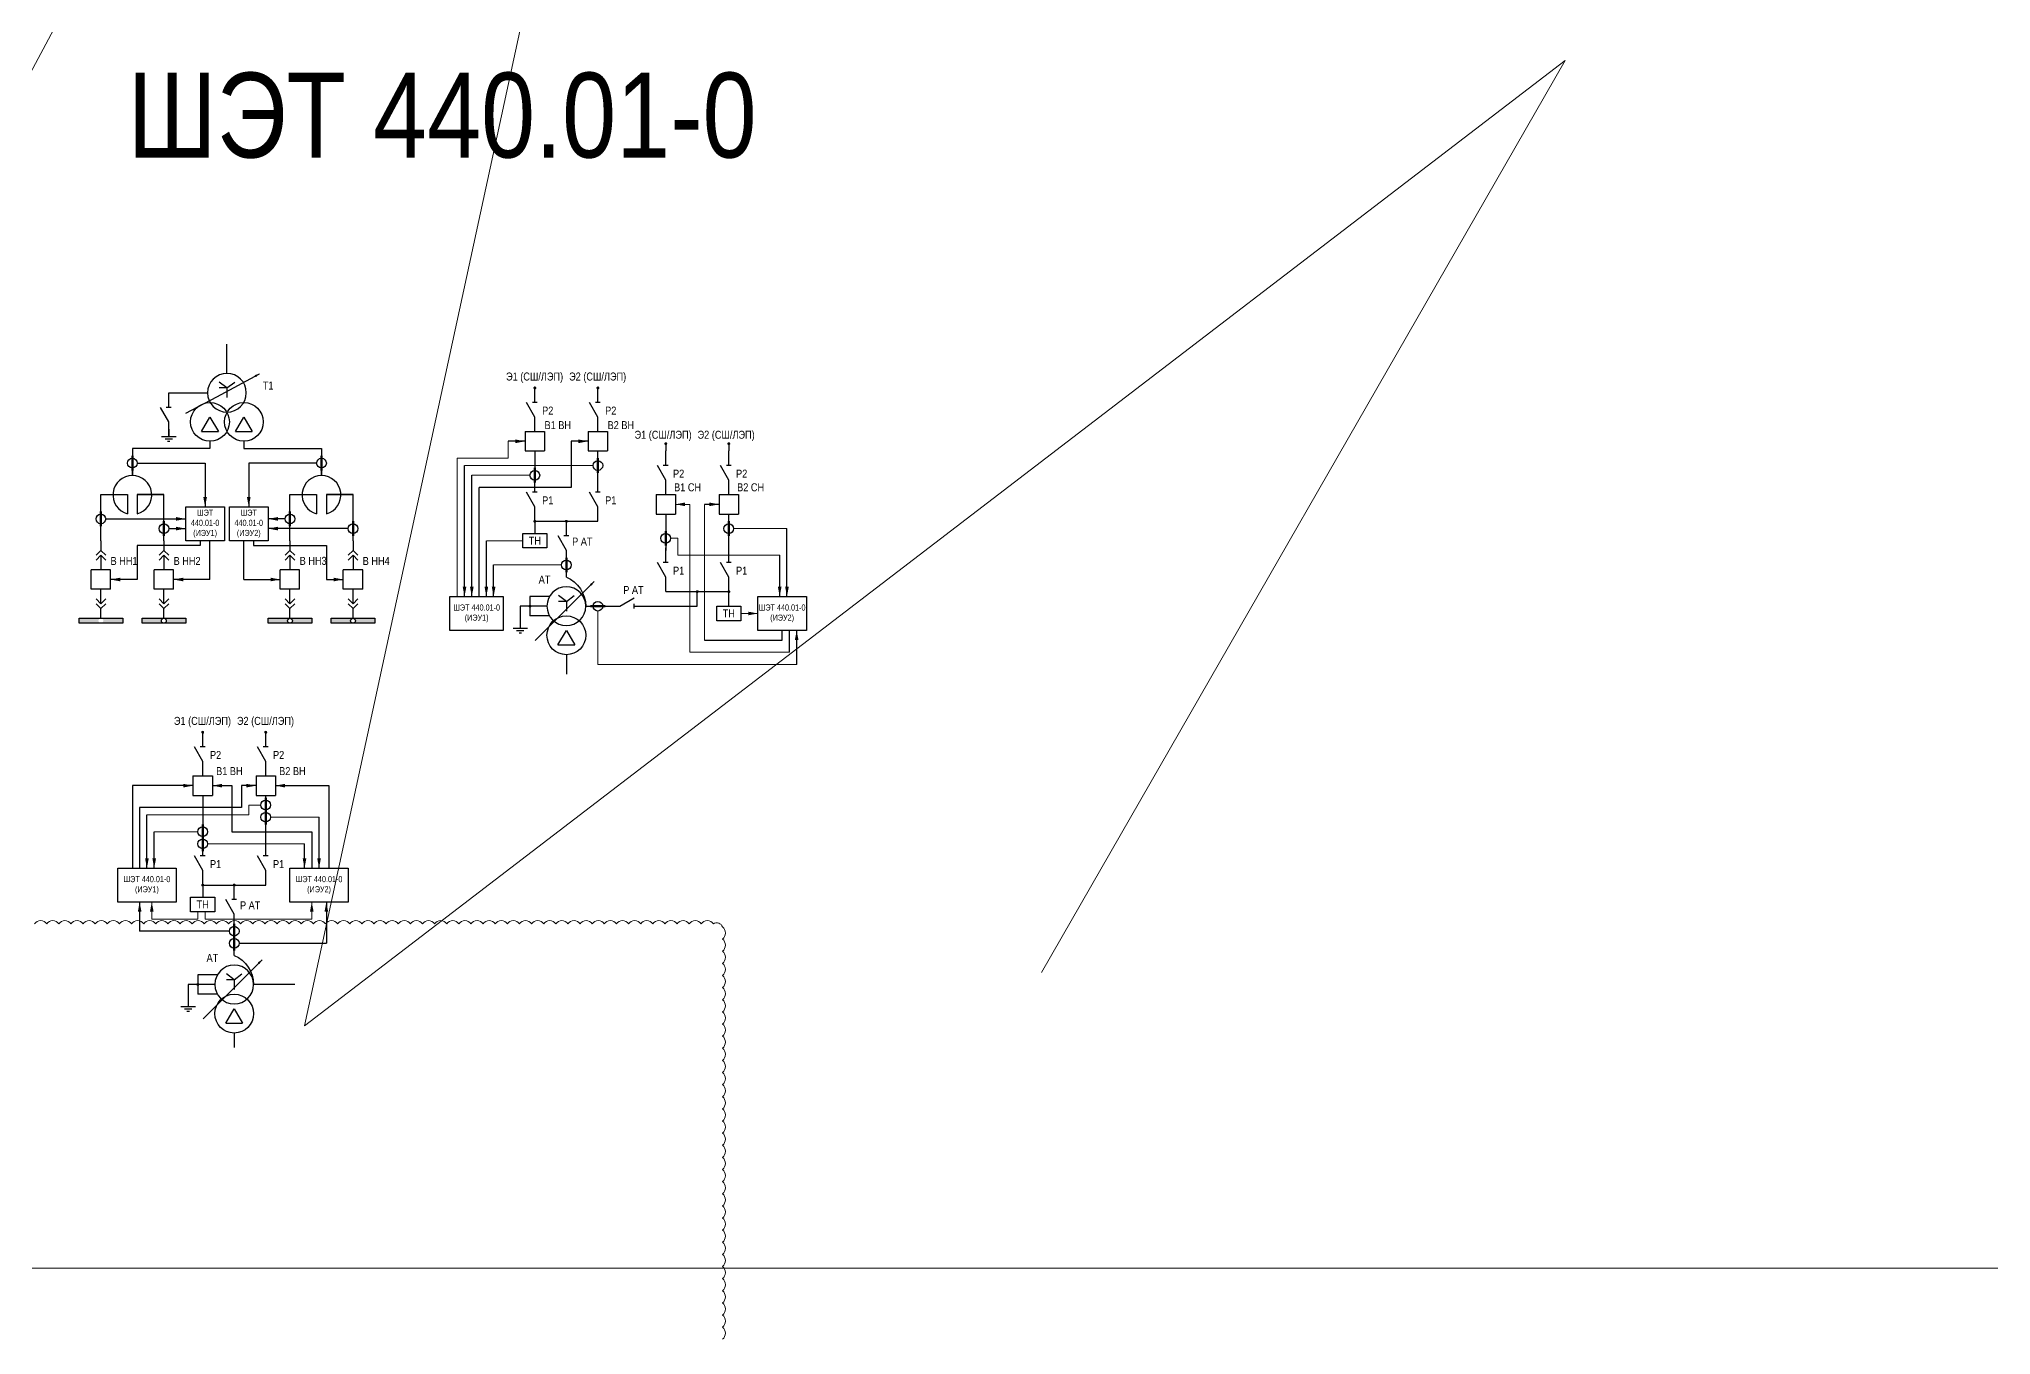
# Model space of a CAD drawing. Header units: millimetres. Extents: x 39198 to 51235, y 3901 to 12197.
# Drawn here: x 42392 to 43197, y 5265 to 5799 of the extents above; entities that cross this region are included whole.
import ezdxf
from ezdxf.enums import TextEntityAlignment as Align

# ---------------------------------------------------------------- set-up
doc = ezdxf.new("R2010")
doc.units = ezdxf.units.MM
doc.layers.add('Непечатный', color=253, linetype='Continuous', lineweight=0, plot=False)
doc.layers.add('Основная', color=7, linetype='Continuous', lineweight=30)
doc.layers.add('Тонкая', color=7, linetype='Continuous', lineweight=5)
doc.styles.add('Narrow', font='ARIALN.TTF')
doc.styles.add('Вывод', font='tahoma.ttf', dxfattribs={"height": 2.5})
doc.styles.add('Компонент', font='ARIALN.TTF', dxfattribs={"height": 3.5})

# ---------------------------------------------------------------- blocks, each defined once
blk = doc.blocks.new('*U28')
at = {"color": 0}
for p, q in [((0, 0), (-8, 0)), ((-8, -8), (-8, 0)), ((0, -8), (0, 0)), ((0, -8), (-8, -8))]:
    blk.add_line(p, q, dxfattribs=at)
at = {"layer": 'Основная', "style": 'Компонент'}
blk.add_attdef('ОУ', text='', height=3.5, dxfattribs=at).set_placement((-15, -3), align=Align.MIDDLE_CENTER)
blk = doc.blocks.new('*U26')
at = {"ltscale": 0.25}
blk.add_circle((0, 0), 2, dxfattribs=at)
at = {"layer": 'Основная', "color": 0, "lineweight": 50}
blk.add_line((0, -3), (0, 3), dxfattribs=at)
at = {"layer": 'Основная', "style": 'Компонент'}
blk.add_attdef('ОУ', text='', height=3.5, dxfattribs=at).set_placement((-6, 0), align=Align.MIDDLE_CENTER)
blk = doc.blocks.new('*U38')
at = {"ltscale": 0.25}
for p, q in [((-3.46, -4), (0, 2)), ((0, 2), (3.46, -4)), ((-3.46, -4), (3.46, -4))]:
    blk.add_line(p, q, dxfattribs=at)
blk.add_circle((0, 0), 8, dxfattribs=at)
at = {"layer": 'Основная', "style": 'Компонент'}
blk.add_attdef('ОУ', text='', height=3.5, dxfattribs=at).set_placement((17, 0), align=Align.MIDDLE_CENTER)
blk = doc.blocks.new('*U39')
at = {"ltscale": 0.25}
for p, q in [((0, 0), (-20, 0)), ((14.44, 0), (0, 0))]:
    blk.add_line(p, q, dxfattribs=at)
blk.add_lwpolyline([(-18, 0, 1, 0, 0), (-20, 0, 0, 0, 0)], format="xyseb", dxfattribs=at)
at = {"layer": 'Основная', "style": 'Вывод'}
blk.add_attdef('ОС', text='', height=2.5, dxfattribs=at).set_placement((3, 2), align=Align.MIDDLE_CENTER)
blk = doc.blocks.new('*U40')
at = {"ltscale": 0.25}
for q in [(-3.2, 4.4), (3.2, 4.4), (0, -2), (3.21, 2)]:
    blk.add_line((0, 2), q, dxfattribs=at)
blk.add_circle((0, 0), 8, dxfattribs=at)
blk.add_arc((5.23, -0.15), 13.23, 113.28026, 179.33961, dxfattribs=at)
at = {"layer": 'Основная', "style": 'Компонент'}
blk.add_attdef('ОУ', text='', height=3.5, dxfattribs=at).set_placement((-17, 0), align=Align.MIDDLE_CENTER)
blk = doc.blocks.new('*U20')
at = {"ltscale": 0.25}
blk.add_circle((0, 0), 2, dxfattribs=at)
at = {"layer": 'Основная', "color": 0, "lineweight": 50}
blk.add_line((3, 0), (-3, 0), dxfattribs=at)
at = {"layer": 'Основная', "style": 'Компонент'}
blk.add_attdef('ОУ', text='', height=3.5, dxfattribs=at).set_placement((0, -6), align=Align.MIDDLE_CENTER)
blk = doc.blocks.new('*U41')
at = {"color": 0}
for p, q in [((-3, 0), (3, 0)), ((0, 3), (0, 0)), ((-1.5, -1), (1.5, -1)), ((-0.5, -2), (0.5, -2))]:
    blk.add_line(p, q, dxfattribs=at)
blk = doc.blocks.new('*U42')
at = {"ltscale": 0.25}
for p, q in [((0, 0), (-20, 0)), ((14.44, 0), (0, 0))]:
    blk.add_line(p, q, dxfattribs=at)
blk.add_lwpolyline([(-18, 0, 1, 0, 0), (-20, 0, 0, 0, 0)], format="xyseb", dxfattribs=at)
at = {"layer": 'Основная', "style": 'Вывод'}
blk.add_attdef('ОС', text='', height=2.5, dxfattribs=at).set_placement((3, 2), align=Align.MIDDLE_CENTER)
blk = doc.blocks.new('*U43')
at = {"ltscale": 0.25}
for q in [(-3.2, 4.4), (3.2, 4.4), (0, -2), (3.21, 2)]:
    blk.add_line((0, 2), q, dxfattribs=at)
blk.add_circle((0, 0), 8, dxfattribs=at)
at = {"layer": 'Основная', "style": 'Компонент'}
blk.add_attdef('ОУ', text='', height=3.5, dxfattribs=at).set_placement((-17, 0), align=Align.MIDDLE_CENTER)
blk = doc.blocks.new('*U23')
at = {"color": 0}
blk.add_line((0, 0), (6, 3.43), dxfattribs=at)
blk = doc.blocks.new('*U11')
at = {"color": 0}
blk.add_line((0, -1), (0, 1), dxfattribs=at)
blk = doc.blocks.new('*U34')
at = {"color": 0}
for p, q in [((0, 3), (0, 9)), ((0, -9), (0, -3))]:
    blk.add_line(p, q, dxfattribs=at)
at = {"color": 0, "ltscale": 0.25, "rotation": 89.99999999999999}
for name, p in [('*U23', (0, -3)), ('*U11', (0, 3))]:
    blk.add_blockref(name, p, dxfattribs=at)
at = {"layer": 'Основная'}
for tag, height, style, p in [('В1', 2.5, 'Вывод', (2, 7)), ('ОУ', 3.5, 'Компонент', (-12, 0)), ('В2', 2.5, 'Вывод', (2, -7))]:
    blk.add_attdef(tag, text='', height=height, dxfattribs=dict(at, style=style)).set_placement(p, align=Align.MIDDLE_CENTER)
blk = doc.blocks.new('*U31')
at = {"color": 0}
for p, q in [((-3, 0), (3, 0)), ((0, 3), (0, 0)), ((-1.5, -1), (1.5, -1)), ((-0.5, -2), (0.5, -2))]:
    blk.add_line(p, q, dxfattribs=at)
blk = doc.blocks.new('*U200')
at = {"layer": 'Основная', "ltscale": 0.25}
for p, q in [((2, 2), (0, 0)), ((0, 0), (2, -2))]:
    blk.add_line(p, q, dxfattribs=at)
blk = doc.blocks.new('*U32')
at = {"color": 0}
for p, q in [((0, 6), (0, 2)), ((0, 0), (0, -6))]:
    blk.add_line(p, q, dxfattribs=at)
at = {"color": 0, "ltscale": 0.25, "xscale": -1, "rotation": 90}
for p in [(0, 2), (0, 0)]:
    blk.add_blockref('*U200', p, dxfattribs=at)
at = {"layer": 'Основная'}
for tag, height, style, p in [('ОУ2', 3.5, 'Компонент', (-5, 6)), ('В2', 2.5, 'Вывод', (3, 6)), ('ОУ1', 3.5, 'Компонент', (-5, -6)), ('В1', 2.5, 'Вывод', (3, -6))]:
    blk.add_attdef(tag, text='', height=height, dxfattribs=dict(at, style=style)).set_placement(p, align=Align.MIDDLE_CENTER)
blk = doc.blocks.new('*U33')
at = {"color": 0}
for p, q in [((0, 0), (0, 6)), ((0, -6), (0, -2))]:
    blk.add_line(p, q, dxfattribs=at)
at = {"color": 0, "ltscale": 0.25, "rotation": 89.99999999999999}
for p in [(0, 0), (0, -2)]:
    blk.add_blockref('*U200', p, dxfattribs=at)
at = {"layer": 'Основная'}
for tag, height, style, p in [('ОУ1', 3.5, 'Компонент', (-5, 6)), ('В1', 2.5, 'Вывод', (3, 6)), ('ОУ2', 3.5, 'Компонент', (-5, -6)), ('В2', 2.5, 'Вывод', (3, -6))]:
    blk.add_attdef(tag, text='', height=height, dxfattribs=dict(at, style=style)).set_placement(p, align=Align.MIDDLE_CENTER)

msp = doc.modelspace()

# ---------------------------------------------------------------- hatches: boundary and pattern name
h = msp.add_hatch(color=0)
h.dxf.hatch_style = 1
h.paths.add_polyline_path([(42416, 5559, -0.414214), (42417, 5560), (42408, 5560), (42408, 5558), (42417, 5558, -0.414214)])
h.paths.add_polyline_path([(42426, 5560), (42417, 5560, -0.414214), (42418, 5559, -0.414214), (42417, 5558), (42426, 5558)])
h = msp.add_hatch(color=0)
h.dxf.hatch_style = 1
h.paths.add_polyline_path([(42442, 5559, -0.414214), (42443, 5560), (42434, 5560), (42434, 5558), (42443, 5558, -0.414214)])
h.paths.add_polyline_path([(42452, 5560), (42443, 5560, -0.414214), (42444, 5559, -0.414214), (42443, 5558), (42452, 5558)])
h = msp.add_hatch(color=0)
h.dxf.hatch_style = 1
h.paths.add_polyline_path([(42494, 5559, -0.414214), (42495, 5560), (42486, 5560), (42486, 5558), (42495, 5558, -0.414214)])
h.paths.add_polyline_path([(42504, 5560), (42495, 5560, -0.414214), (42496, 5559, -0.414214), (42495, 5558), (42504, 5558)])
h = msp.add_hatch(color=0)
h.dxf.hatch_style = 1
h.paths.add_polyline_path([(42520, 5559, -0.414214), (42521, 5560), (42512, 5560), (42512, 5558), (42521, 5558, -0.414214)])
h.paths.add_polyline_path([(42530, 5560), (42521, 5560, -0.414214), (42522, 5559, -0.414214), (42521, 5558), (42530, 5558)])

# ---------------------------------------------------------------- linework, layer by layer
for p, q in [((42592, 5633), (42585, 5633)), ((42618, 5633), (42611, 5633)), ((42611, 5633), (42611, 5614)), ((42432, 5624), (42460, 5624)), ((42460, 5624), (42460, 5606)), ((42506, 5624), (42478, 5624)), ((42478, 5624), (42478, 5606)), ((42567, 5569), (42567, 5623)), ((42570, 5569), (42570, 5619)), ((42611, 5614), (42573, 5614)), ((42573, 5569), (42573, 5614)), ((42672, 5607), (42666, 5607)), ((42419, 5601), (42452, 5601)), ((42445, 5597), (42452, 5597)), ((42493, 5601), (42486, 5601)), ((42519, 5597), (42486, 5597)), ((42700, 5569), (42700, 5597)), ((42458, 5590), (42432, 5590)), ((42432, 5590), (42432, 5576)), ((42458, 5592), (42458, 5590)), ((42462, 5576), (42462, 5592)), ((42476, 5576), (42476, 5592)), ((42480, 5592), (42480, 5590)), ((42480, 5590), (42510, 5590)), ((42510, 5590), (42510, 5576)), ((42576, 5569), (42576, 5592)), ((42579, 5569), (42579, 5582)), ((42697, 5569), (42697, 5586)), ((42425, 5576), (42421, 5576)), ((42432, 5576), (42421, 5576)), ((42451, 5576), (42447, 5576)), ((42462, 5576), (42447, 5576)), ((42476, 5576), (42491, 5576)), ((42487, 5576), (42491, 5576)), ((42510, 5576), (42517, 5576)), ((42513, 5576), (42517, 5576)), ((42666, 5551), (42698, 5551)), ((42698, 5551), (42698, 5555)), ((42701, 5546), (42701, 5555)), ((42704, 5541), (42704, 5555)), ((42449, 5491), (42430, 5491)), ((42430, 5491), (42430, 5457)), ((42455, 5491), (42449, 5491)), ((42449, 5491), (42449, 5491)), ((42463, 5491), (42471, 5491)), ((42471, 5491), (42471, 5472)), ((42481, 5491), (42475, 5491)), ((42475, 5491), (42475, 5482)), ((42489, 5491), (42495, 5491)), ((42495, 5491), (42511, 5491)), ((42495, 5491), (42495, 5491)), ((42511, 5491), (42511, 5457)), ((42475, 5482), (42433, 5482)), ((42433, 5482), (42433, 5457)), ((42436, 5457), (42436, 5479)), ((42507, 5457), (42507, 5478)), ((42439, 5457), (42439, 5472)), ((42471, 5472), (42504, 5472)), ((42501, 5457), (42501, 5467)), ((42504, 5472), (42504, 5457)), ((42433, 5443), (42433, 5431)), ((42510, 5443), (42510, 5426)), ((42470, 5431), (42433, 5431)), ((42474, 5426), (42510, 5426))]:
    msp.add_line(p, q)
for centre in [(42443, 5559), (42495, 5559), (42521, 5559)]:
    msp.add_circle(centre, 1)
at = {"layer": 'Непечатный', "color": 1}
msp.add_lwpolyline([(42673.34, 5262.72, 0.520567), (42673.34, 5267.72, 0.520567), (42673.34, 5272.72, 0.520567), (42673.34, 5277.72, 0.520567), (42673.34, 5282.72, 0.520567), (42673.34, 5287.72, 0.520567), (42673.34, 5292.72, 0.520567), (42673.34, 5297.72, 0.520567), (42673.34, 5302.72, 0.520567), (42673.34, 5307.72, 0.520567), (42673.34, 5312.72, 0.520567), (42673.34, 5317.72, 0.520567), (42673.34, 5322.72, 0.520567), (42673.34, 5327.72, 0.520567), (42673.34, 5332.72, 0.520567), (42673.34, 5337.72, 0.520567), (42673.34, 5342.72, 0.520567), (42673.34, 5347.72, 0.520567), (42673.34, 5352.72, 0.520567), (42673.34, 5357.72, 0.520567), (42673.34, 5362.72, 0.520567), (42673.34, 5367.72, 0.520567), (42673.34, 5372.72, 0.520567), (42673.34, 5377.72, 0.520567), (42673.34, 5382.72, 0.520567), (42673.34, 5387.72, 0.520567), (42673.34, 5392.72, 0.520567), (42673.34, 5397.72, 0.520567), (42673.34, 5402.72, 0.520567), (42673.34, 5407.72, 0.520567), (42673.34, 5412.72, 0.520567), (42673.34, 5417.72, 0.520567), (42673.34, 5422.72, 0.520567), (42673.34, 5427.72, 0.520567), (42673.34, 5432.72, 0.520567), (42669.66, 5434.04, 0.520567), (42664.66, 5434.04, 0.520567), (42659.66, 5434.04, 0.520567), (42654.66, 5434.04, 0.520567), (42649.66, 5434.04, 0.520567), (42644.66, 5434.04, 0.520567), (42639.66, 5434.04, 0.520567), (42634.66, 5434.04, 0.520567), (42629.66, 5434.04, 0.520567), (42624.66, 5434.04, 0.520567), (42619.66, 5434.04, 0.520567), (42614.66, 5434.04, 0.520567), (42609.66, 5434.04, 0.520567), (42604.66, 5434.04, 0.520567), (42599.66, 5434.04, 0.520567), (42594.66, 5434.04, 0.520567), (42589.66, 5434.04, 0.520567), (42584.66, 5434.04, 0.520567), (42579.66, 5434.04, 0.520567), (42574.66, 5434.04, 0.520567), (42569.66, 5434.04, 0.520567), (42564.66, 5434.04, 0.520567), (42559.66, 5434.04, 0.520567), (42554.66, 5434.04, 0.520567), (42549.66, 5434.04, 0.520567), (42544.66, 5434.04, 0.520567), (42539.66, 5434.04, 0.520567), (42534.66, 5434.04, 0.520567), (42529.66, 5434.04, 0.520567), (42524.66, 5434.04, 0.520567), (42519.66, 5434.04, 0.520567), (42514.66, 5434.04, 0.520567), (42509.66, 5434.04, 0.520567), (42504.66, 5434.04, 0.520567), (42499.66, 5434.04, 0.520567), (42494.66, 5434.04, 0.520567), (42489.66, 5434.04, 0.520567), (42484.66, 5434.04, 0.520567), (42479.66, 5434.04, 0.520567), (42474.66, 5434.04, 0.520567), (42469.66, 5434.04, 0.520567), (42464.66, 5434.04, 0.520567), (42459.66, 5434.04, 0.520567), (42454.66, 5434.04, 0.520567), (42449.66, 5434.04, 0.520567), (42444.66, 5434.04, 0.520567), (42439.66, 5434.04, 0.520567), (42434.66, 5434.04, 0.520567), (42429.66, 5434.04, 0.520567), (42424.66, 5434.04, 0.520567), (42419.66, 5434.04, 0.520567), (42414.66, 5434.04, 0.520567), (42409.66, 5434.04, 0.520567), (42404.66, 5434.04, 0.520567), (42399.66, 5434.04, 0.520567), (42394.66, 5434.04, 0.520567), (42389.66, 5434.04, 0.520567)], format="xyb", dxfattribs=at)
at = {"layer": 'Основная'}
for p, q in [((42596, 5629), (42596, 5622)), ((42650, 5632), (42650, 5629)), ((42676, 5632), (42676, 5629)), ((42430, 5620), (42430, 5621)), ((42508, 5620), (42508, 5621)), ((42596, 5600), (42622, 5600)), ((42650, 5603), (42650, 5588)), ((42643, 5565), (42663, 5565)), ((42650, 5571), (42676, 5571)), ((42663, 5565), (42663, 5571)), ((42676, 5565), (42676, 5571)), ((42609, 5545), (42609, 5543)), ((42459, 5487), (42459, 5475)), ((42459, 5450), (42485, 5450)), ((42497, 5409), (42480, 5409)), ((42472, 5389), (42472, 5383))]:
    msp.add_line(p, q, dxfattribs=at)
at = {"layer": 'Основная', "ltscale": 0.35}
for points in [[(42469, 5661), (42469, 5673)], [(42445, 5653), (42447, 5653)], [(42447, 5653), (42461, 5653)], [(42417, 5592), (42417, 5611)], [(42417, 5611), (42428, 5611), (42428, 5603.13)], [(42417, 5611), (42428, 5611)], [(42443, 5611), (42432, 5611), (42432, 5603.13)], [(42432, 5611), (42443, 5611)], [(42443, 5592), (42443, 5611)], [(42495, 5592), (42495, 5611)], [(42521, 5592), (42521, 5611)], [(42609, 5577), (42609, 5579)], [(42472, 5421), (42472, 5423)]]:
    msp.add_lwpolyline(points, dxfattribs=at)
at = {"layer": 'Основная', "ltscale": 0.25, "const_width": 0.6}
for points in [[(42596.3, 5655.01, 1), (42595.7, 5655.01, 1)], [(42596.3, 5655.01, 1), (42595.7, 5655.01, 1)], [(42596.01, 5654.7, 1), (42596.01, 5655.3, 1)], [(42622.3, 5655.01, 1), (42621.7, 5655.01, 1)], [(42622.3, 5655.01, 1), (42621.7, 5655.01, 1)], [(42622.01, 5654.7, 1), (42622.01, 5655.3, 1)], [(42650.3, 5632.01, 1), (42649.7, 5632.01, 1)], [(42650.3, 5632.01, 1), (42649.7, 5632.01, 1)], [(42650.01, 5631.7, 1), (42650.01, 5632.3, 1)], [(42676.3, 5632.01, 1), (42675.7, 5632.01, 1)], [(42676.3, 5632.01, 1), (42675.7, 5632.01, 1)], [(42676.01, 5631.7, 1), (42676.01, 5632.3, 1)], [(42596.3, 5600.01, 1), (42595.7, 5600.01, 1)], [(42596.3, 5600.01, 1), (42595.7, 5600.01, 1)], [(42596.01, 5599.7, 1), (42596.01, 5600.3, 1)], [(42609.3, 5600.01, 1), (42608.7, 5600.01, 1)], [(42609.3, 5600.01, 1), (42608.7, 5600.01, 1)], [(42609.01, 5599.7, 1), (42609.01, 5600.3, 1)], [(42663.3, 5571.01, 1), (42662.7, 5571.01, 1)], [(42663.3, 5571.01, 1), (42662.7, 5571.01, 1)], [(42663.01, 5570.7, 1), (42663.01, 5571.3, 1)], [(42676.3, 5571.01, 1), (42675.7, 5571.01, 1)], [(42676.3, 5571.01, 1), (42675.7, 5571.01, 1)], [(42676.01, 5570.7, 1), (42676.01, 5571.3, 1)], [(42593.7, 5565, 1), (42594.3, 5565, 1)], [(42459.3, 5513.01, 1), (42458.7, 5513.01, 1)], [(42459.3, 5513.01, 1), (42458.7, 5513.01, 1)], [(42459.01, 5512.7, 1), (42459.01, 5513.3, 1)], [(42485.3, 5513.01, 1), (42484.7, 5513.01, 1)], [(42485.3, 5513.01, 1), (42484.7, 5513.01, 1)], [(42485.01, 5512.7, 1), (42485.01, 5513.3, 1)], [(42459.01, 5449.7, 1), (42459.01, 5450.3, 1)], [(42472.3, 5450.01, 1), (42471.7, 5450.01, 1)], [(42472.3, 5450.01, 1), (42471.7, 5450.01, 1)], [(42472.01, 5449.7, 1), (42472.01, 5450.3, 1)], [(42456.7, 5409, 1), (42457.3, 5409, 1)]]:
    msp.add_lwpolyline(points, format="xyb", close=True, dxfattribs=at)
at = {"layer": 'Основная'}
for points in [[(42462, 5630), (42430, 5630), (42430, 5619)], [(42462, 5633), (42462, 5630)], [(42476, 5633), (42476, 5630)], [(42476, 5630), (42508, 5630), (42508, 5619)], [(42622, 5618), (42622, 5629)], [(42430, 5619), (42430, 5620)], [(42508, 5619), (42508, 5620)], [(42495, 5611), (42506, 5611), (42506, 5603.13)], [(42495, 5611), (42506, 5611)], [(42521, 5611), (42510, 5611), (42510, 5603.13)], [(42510, 5611), (42521, 5611)], [(42596, 5600), (42596, 5595)], [(42676, 5588), (42676, 5603)], [(42594, 5565), (42590, 5565)], [(42590, 5565), (42590, 5559)], [(42601, 5565), (42593, 5565)], [(42602, 5569), (42594, 5569)], [(42594, 5569), (42594, 5561)], [(42617, 5565), (42627, 5565)], [(42602, 5561), (42594, 5561)], [(42609, 5545), (42609, 5537)], [(42485, 5468), (42485, 5487)], [(42459, 5450), (42459, 5445)], [(42465, 5413), (42457, 5413)], [(42457, 5413), (42457, 5405)], [(42457, 5409), (42453, 5409)], [(42453, 5409), (42453, 5403)], [(42464, 5409), (42456, 5409)], [(42465, 5405), (42457, 5405)]]:
    msp.add_lwpolyline(points, dxfattribs=at)
for points in [[(42452, 5606), (42468, 5606), (42468, 5592), (42452, 5592)], [(42470, 5606), (42486, 5606), (42486, 5592), (42470, 5592)], [(42591, 5595), (42601, 5595), (42601, 5589), (42591, 5589)], [(42561, 5569), (42583, 5569), (42583, 5555), (42561, 5555)], [(42671, 5565), (42681, 5565), (42681, 5559), (42671, 5559)], [(42688, 5569), (42708, 5569), (42708, 5555), (42688, 5555)], [(42408, 5560), (42426, 5560), (42426, 5558), (42408, 5558)], [(42434, 5560), (42452, 5560), (42452, 5558), (42434, 5558)], [(42486, 5560), (42504, 5560), (42504, 5558), (42486, 5558)], [(42512, 5560), (42530, 5560), (42530, 5558), (42512, 5558)], [(42424, 5457), (42448, 5457), (42448, 5443), (42424, 5443)], [(42495, 5457), (42519, 5457), (42519, 5443), (42495, 5443)], [(42454, 5445), (42464, 5445), (42464, 5439), (42454, 5439)]]:
    msp.add_lwpolyline(points, close=True, dxfattribs=at)
at = {"layer": 'Основная', "ltscale": 0.35}
for centre in [(42430, 5610.87), (42508, 5610.87)]:
    msp.add_arc(centre, 8, 284.47752, 255.5225, dxfattribs=at)
at = {"layer": 'Тонкая'}
for p, q in [((42585, 5633), (42585, 5626)), ((42585, 5626), (42564, 5626)), ((42564, 5626), (42564, 5569)), ((42620, 5623), (42567, 5623)), ((42594, 5619), (42570, 5619)), ((42654, 5607), (42660, 5607)), ((42660, 5607), (42660, 5546)), ((42666, 5607), (42666, 5551)), ((42678, 5597), (42700, 5597)), ((42591, 5592), (42576, 5592)), ((42655, 5593), (42652, 5593)), ((42655, 5586), (42655, 5593)), ((42607, 5582), (42579, 5582)), ((42697, 5586), (42655, 5586)), ((42622, 5541), (42622, 5563)), ((42704, 5541), (42622, 5541)), ((42660, 5546), (42701, 5546)), ((42478, 5479), (42478, 5483)), ((42478, 5483), (42483, 5483)), ((42478, 5479), (42436, 5479)), ((42487, 5478), (42507, 5478)), ((42439, 5472), (42457, 5472)), ((42501, 5467), (42461, 5467))]:
    msp.add_line(p, q, dxfattribs=at)
at = {"layer": 'Тонкая', "color": 2}
msp.add_lwpolyline([(51235, 6992), (40611, 6992), (40611, 5292), (51235, 5292)], close=True, dxfattribs=at)
at = {"layer": 'Тонкая'}
for points in [[(40986, 6404), (41253, 5866), (41485, 6509), (41669, 5638), (42045, 6462), (42327, 5671), (42721, 6408), (42501, 5392), (43021, 5790), (42805, 5414)], [(42681, 5562), (42688, 5562)], [(42457, 5439), (42457, 5436), (42438, 5436), (42438, 5443)], [(42460, 5439), (42460, 5436), (42504, 5436), (42504, 5443)]]:
    msp.add_lwpolyline(points, dxfattribs=at)
at = {"layer": 'Тонкая', "ltscale": 0.3}
for points in [[(42592, 5633, 0, 1.5, 0), (42588, 5633, 0, 0, 0)], [(42618, 5633, 0, 1.5, 0), (42614, 5633, 0, 0, 0)], [(42460, 5606, 0, 1.5, 0), (42460, 5610, 0, 0, 0)], [(42478, 5606, 0, 1.5, 0), (42478, 5610, 0, 0, 0)], [(42654, 5607, 0, 1.5, 0), (42658, 5607, 0, 0, 0)], [(42672, 5607, 0, 1.5, 0), (42668, 5607, 0, 0, 0)], [(42452, 5601, 0, 1.5, 0), (42448, 5601, 0, 0, 0)], [(42452, 5597, 0, 1.5, 0), (42448, 5597, 0, 0, 0)], [(42486, 5601, 0, 1.5, 0), (42490, 5601, 0, 0, 0)], [(42486, 5597, 0, 1.5, 0), (42490, 5597, 0, 0, 0)], [(42421, 5576, 0, 1.5, 0), (42425, 5576, 0, 0, 0)], [(42447, 5576, 0, 1.5, 0), (42451, 5576, 0, 0, 0)], [(42491, 5576, 0, 1.5, 0), (42487, 5576, 0, 0, 0)], [(42517, 5576, 0, 1.5, 0), (42513, 5576, 0, 0, 0)], [(42567, 5569, 0, 1.5, 0), (42567, 5573, 0, 0, 0)], [(42570, 5569, 0, 1.5, 0), (42570, 5573, 0, 0, 0)], [(42576, 5569, 0, 1.5, 0), (42576, 5573, 0, 0, 0)], [(42579, 5569, 0, 1.5, 0), (42579, 5573, 0, 0, 0)], [(42697, 5569, 0, 1.5, 0), (42697, 5573, 0, 0, 0)], [(42700, 5569, 0, 1.5, 0), (42700, 5573, 0, 0, 0)], [(42688, 5562, 0, 1.5, 0), (42684, 5562, 0, 0, 0)], [(42704, 5555, 0, 1.5, 0), (42704, 5551, 0, 0, 0)], [(42455, 5491, 0, 1.5, 0), (42451, 5491, 0, 0, 0)], [(42463, 5491, 0, 1.5, 0), (42467, 5491, 0, 0, 0)], [(42481, 5491, 0, 1.5, 0), (42477, 5491, 0, 0, 0)], [(42489, 5491, 0, 1.5, 0), (42493, 5491, 0, 0, 0)], [(42436, 5457, 0, 1.5, 0), (42436, 5461, 0, 0, 0)], [(42439, 5457, 0, 1.5, 0), (42439, 5461, 0, 0, 0)], [(42501, 5457, 0, 1.5, 0), (42501, 5461, 0, 0, 0)], [(42507, 5457, 0, 1.5, 0), (42507, 5461, 0, 0, 0)], [(42433, 5443, 0, 1.5, 0), (42433, 5439, 0, 0, 0)], [(42438, 5443, 0, 1.5, 0), (42438, 5439, 0, 0, 0)], [(42504, 5443, 0, 1.5, 0), (42504, 5439, 0, 0, 0)], [(42510, 5443, 0, 1.5, 0), (42510, 5439, 0, 0, 0)]]:
    msp.add_lwpolyline(points, format="xyseb", dxfattribs=at)

# ---------------------------------------------------------------- block references
at = {"layer": 'Основная', "ltscale": 0.35}
for name, p, rotation in [('*U42', (42464.83, 5651.39), 208.1452236498778), ('*U26', (42596, 5619), 180), ('*U26', (42622, 5623), 180), ('*U26', (42650, 5593), 180), ('*U26', (42676, 5597), 180), ('*U26', (42485, 5478), 180), ('*U26', (42459, 5467), 180)]:
    msp.add_blockref(name, p, dxfattribs=dict(at, rotation=rotation))
at = {"layer": 'Основная', "ltscale": 0.35, "xscale": -1}
for name, p in [('*U43', (42469, 5653)), ('*U40', (42609, 5565)), ('*U40', (42472, 5409))]:
    msp.add_blockref(name, p, dxfattribs=at)
at = {"layer": 'Основная', "ltscale": 0.35}
for name, p in [('*U34', (42445, 5644)), ('*U38', (42462, 5641)), ('*U38', (42476, 5641)), ('*U31', (42445, 5635)), ('*U26', (42430, 5624)), ('*U26', (42508, 5624)), ('*U26', (42609, 5582)), ('*U38', (42609, 5553)), ('*U26', (42485, 5483)), ('*U26', (42459, 5472)), ('*U26', (42472, 5431)), ('*U26', (42472, 5426)), ('*U38', (42472, 5397))]:
    msp.add_blockref(name, p, dxfattribs=at)
at = {"layer": 'Основная'}
for p in [(42596, 5646), (42622, 5646), (42650, 5620), (42676, 5620), (42596, 5609), (42622, 5609), (42609, 5591), (42650, 5580), (42676, 5580), (42459, 5504), (42485, 5504), (42459, 5459), (42485, 5459), (42472, 5441)]:
    msp.add_blockref('*U34', p, dxfattribs=at)
at = {"layer": 'Основная', "ltscale": 0.25}
for name, p, rotation in [('*U28', (42592, 5629), 180), ('*U28', (42618, 5629), 180), ('*U28', (42646, 5603), 180), ('*U28', (42672, 5603), 180), ('*U39', (42606.36, 5561.05), 224.9999999999999), ('*U28', (42455, 5487), 180), ('*U28', (42481, 5487), 180), ('*U39', (42469.36, 5405.05), 224.9999999999999)]:
    msp.add_blockref(name, p, dxfattribs=dict(at, rotation=rotation))
for name, p in [('*U26', (42417, 5601)), ('*U26', (42495, 5601)), ('*U26', (42443, 5597)), ('*U26', (42521, 5597)), ('*U32', (42417, 5586)), ('*U32', (42443, 5586)), ('*U32', (42495, 5586)), ('*U32', (42521, 5586)), ('*U28', (42421, 5580)), ('*U28', (42447, 5580)), ('*U28', (42499, 5580)), ('*U28', (42525, 5580)), ('*U33', (42417, 5566)), ('*U33', (42443, 5566)), ('*U33', (42495, 5566)), ('*U33', (42521, 5566)), ('*U20', (42622, 5565)), ('*U41', (42590, 5556)), ('*U41', (42453, 5400))]:
    msp.add_blockref(name, p, dxfattribs=at)
at = {"layer": 'Основная', "rotation": 270}
msp.add_blockref('*U34', (42634, 5565), dxfattribs=at)

# ---------------------------------------------------------------- texts
at = {"style": 'Narrow'}
msp.add_text('ШЭТ 440.01-0', height=35, dxfattribs=at).set_placement((42428, 5750))
at = {"layer": 'Основная', "style": 'Narrow'}
for s, insert, char_height, width, attachment_point in [('Э1 (СШ/ЛЭП)', (42595.9, 5657.06), 3.3, 28.8079, 8), ('Э2 (СШ/ЛЭП)', (42621.9, 5657.06), 3.3, 28.8079, 8), ('\\pxi-3,l3,t3;T1', (42486, 5656), 3.3, 24, 5), ('\\pxi-3,l3,t3;Р2', (42599, 5644), 3.3, 5, 7), ('\\pxi-3,l3,t3;Р2', (42625, 5644), 3.3, 5, 7), ('\\pxi-3,l3,t3;В1 ВН', (42600, 5638), 3.3, 11.1512, 7), ('\\pxi-3,l3,t3;В2 ВН', (42626, 5638), 3.3, 11.1512, 7), ('Э1 (СШ/ЛЭП)', (42648.9, 5633.06), 3.3, 28.8079, 8), ('Э2 (СШ/ЛЭП)', (42674.9, 5633.06), 3.3, 28.8079, 8), ('\\pxi-3,l3,t3;Р2', (42653, 5618), 3.3, 5, 7), ('\\pxi-3,l3,t3;Р2', (42679, 5618), 3.3, 5, 7), ('\\pxi-3,l3,t3;В1 СН', (42659, 5614), 3.3, 24, 5), ('\\pxi-3,l3,t3;В2 СН', (42685, 5614), 3.3, 24, 5), ('\\pxqc;ШЭТ 440.01-0 (ИЭУ1)', (42460, 5599), 2.5, 16, 5), ('\\pxqc;ШЭТ 440.01-0 (ИЭУ2)', (42478, 5599), 2.5, 16, 5), ('\\pxi-3,l3,t3;Р1', (42599, 5607), 3.3, 5, 7), ('\\pxi-3,l3,t3;Р1', (42625, 5607), 3.3, 5, 7), ('\\pxqc;ТН', (42596, 5592), 3.3, 10, 5), ('\\pxi-3,l3,t3;Р АТ', (42611.38, 5590.01), 3.3, 10.7497, 7), ('\\pxi-3,l3,t3;В НН1', (42421, 5582), 3.3, 12, 7), ('\\pxi-3,l3,t3;В НН2', (42447, 5582), 3.3, 12, 7), ('\\pxi-3,l3,t3;В НН3', (42499, 5582), 3.3, 12, 7), ('\\pxi-3,l3,t3;В НН4', (42525, 5582), 3.3, 12, 7), ('\\pxi-3,l3,t3;Р1', (42653, 5578), 3.3, 5, 7), ('\\pxi-3,l3,t3;Р1', (42679, 5578), 3.3, 5, 7), ('\\pxi-3,l3,t3;AT', (42600, 5576), 3.3, 24, 5), ('\\pxi-3,l3,t3;Р АТ', (42632.46, 5570.04), 3.3, 10.7497, 7), ('\\pxqc;ШЭТ 440.01-0 (ИЭУ1)', (42572, 5562), 2.5, 22, 5), ('\\pxqc;ТН', (42676, 5562), 3.3, 10, 5), ('\\pxqc;ШЭТ 440.01-0 (ИЭУ2)', (42698, 5562), 2.5, 20, 5), ('Э1 (СШ/ЛЭП)', (42458.9, 5515.06), 3.3, 28.8079, 8), ('Э2 (СШ/ЛЭП)', (42484.9, 5515.06), 3.3, 28.8079, 8), ('\\pxi-3,l3,t3;Р2', (42462, 5502), 3.3, 5, 7), ('\\pxi-3,l3,t3;Р2', (42488, 5502), 3.3, 5, 7), ('\\pxi-3,l3,t3;В1 ВН', (42470, 5497), 3.3, 24, 5), ('\\pxi-3,l3,t3;В2 ВН', (42496, 5497), 3.3, 24, 5), ('\\pxi-3,l3,t3;Р1', (42462, 5457), 3.3, 5, 7), ('\\pxi-3,l3,t3;Р1', (42488, 5457), 3.3, 5, 7), ('\\pxqc;ШЭТ 440.01-0 (ИЭУ1)', (42436, 5450), 2.5, 24, 5), ('\\pxqc;ШЭТ 440.01-0 (ИЭУ2)', (42507, 5450), 2.5, 24, 5), ('\\pxqc;ТН', (42459, 5442), 3.3, 10, 5), ('\\pxi-3,l3,t3;Р АТ', (42474.38, 5440.01), 3.3, 10.7497, 7), ('\\pxi-3,l3,t3;AT', (42463, 5420), 3.3, 24, 5)]:
    msp.add_mtext(s, dxfattribs=dict(at, insert=insert, char_height=char_height, width=width, attachment_point=attachment_point))

doc.saveas('drawing.dxf')
